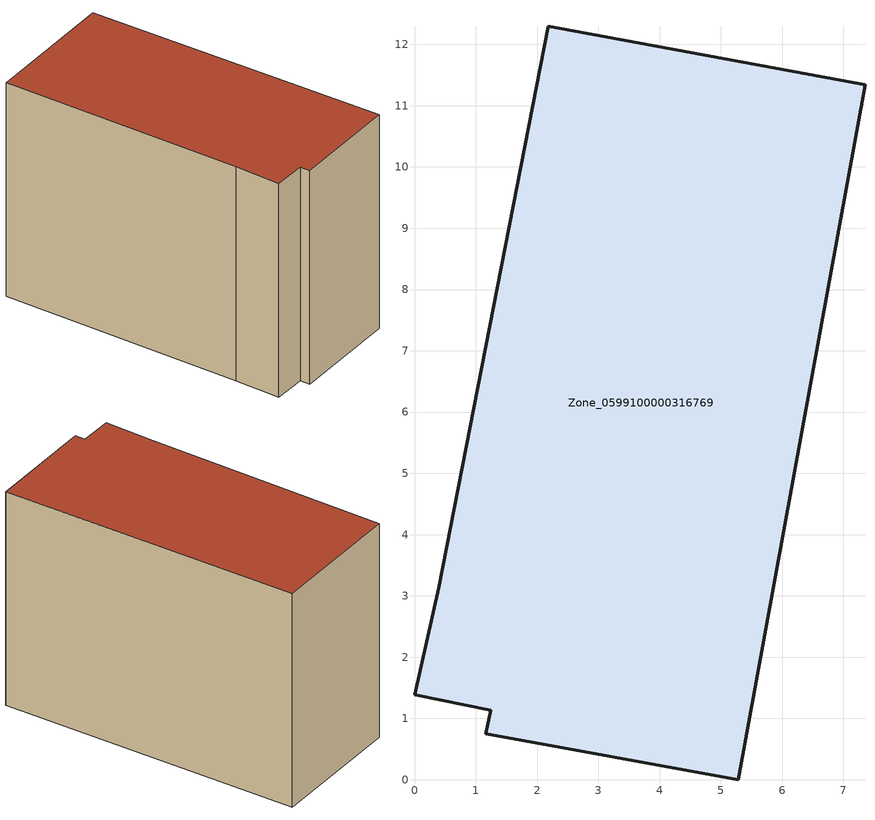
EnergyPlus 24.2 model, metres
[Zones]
Zone_0599100000316769
 floor ground (C_G): 1.17,0.75 1.24,1.14 0,1.39 0.39,3.13 2.18,12.3 7.35,11.35 5.29,0 z0
 wall outside (C_F): 1.24,1.14 1.17,0.75 5.29,0 7.35,11.35 2.18,12.3 0.39,3.13 0,1.39 1.24,1.14 z0:8.51
 roof outside (C_R): 0.39,3.13 0,1.39 1.24,1.14 1.17,0.75 5.29,0 7.35,11.35 2.18,12.3 z8.51
[BUILDING]
Pand.0599100000316769: North Axis=0; Terrain=City; Loads Convergence Tolerance Value=0.04; Temperature Convergence Tolerance Value=0.4; Solar Distribution=FullExterior; Maximum Number of Warmup Days=25; Minimum Number of Warmup Days=1
[Site:Location]
Rotterdam.The.Hague.AP_ZH_NLD Design_Conditions: Latitude=51.96; Longitude=4.45; Time Zone=1; Elevation=-4.5
[SITE:GROUNDTEMPERATURE:BUILDINGSURFACE]
18, 18, 18, 18, 18, 18, 18, 18, 18, 18, 18, 18
[MATERIAL] Thermal Absorptance=0.9; Solar Absorptance=0.7; Visible Absorptance=0.7
Name | Roughness | Thickness | Conductivity | Density | Specific Heat
G.TC.1975-1991 | MediumSmooth | 0.15 | 0.288461 | 540 | 1210
F.TC.1975-1991 | Rough | 0.3 | 0.230769 | 1920 | 840
R.TC.1975-1991 | MediumRough | 0.2 | 0.153846 | 1500 | 1000
[CONSTRUCTION]
C_G: G.TC.1975-1991
C_F: F.TC.1975-1991
C_R: R.TC.1975-1991
[ZONE]
Zone_0599100000316769: Type=1; Multiplier=1; Ceiling Height=Autocalculate; Volume=Autocalculate; Floor Area=autocalculate; Part of Total Floor Area=Yes
[ZONEINFILTRATION:DESIGNFLOWRATE]
Infil_Zone_0599100000316769: Zone or ZoneList or Space or SpaceList=Zone_0599100000316769; Schedule=AlwaysOn; Design Flow Rate Calculation Method=Flow/Area; Flow Rate per Floor Area=0.003; Constant Term Coefficient=1; Temperature Term Coefficient=0; Velocity Term Coefficient=0; Velocity Squared Term Coefficient=0
[HVACTEMPLATE:ZONE:IDEALLOADSAIRSYSTEM]
Zone_0599100000316769: Maximum Heating Supply Air Temperature=50; Minimum Cooling Supply Air Temperature=13; Maximum Heating Supply Air Humidity Ratio=0.0156; Minimum Cooling Supply Air Humidity Ratio=0.0077; Heating Limit=NoLimit; Cooling Limit=NoLimit; Dehumidification Control Type=ConstantSensibleHeatRatio; Cooling Sensible Heat Ratio=0.7; Dehumidification Setpoint=60; Humidification Control Type=None; Humidification Setpoint=30; Outdoor Air Method=None; Outdoor Air Flow Rate per Person=0.00944; Outdoor Air Flow Rate per Zone Floor Area=0; Outdoor Air Flow Rate per Zone=0; Demand Controlled Ventilation Type=None; Outdoor Air Economizer Type=NoEconomizer; Heat Recovery Type=None; Sensible Heat Recovery Effectiveness=0.7; Latent Heat Recovery Effectiveness=0.65
[ZONECONTROL:THERMOSTAT]
ThermostatControl_Zone_0599100000316769: Zone or ZoneList=Zone_0599100000316769; Control Type Schedule=DualSetpointControlType; Control 1=Thermostat_Zone_0599100000316769; Temperature Difference Between Cutout And Setpoint=0
[THERMOSTATSETPOINT:DUALSETPOINT]
Thermostat_Zone_0599100000316769: Heating Setpoint Temperature Schedule=HeatingSetpoint_Zone_0599100000316769; Cooling Setpoint Temperature Schedule=CoolingSetpoint_Zone_0599100000316769
[SCHEDULE:COMPACT]
HeatingSetpoint_Zone_0599100000316769: Through: 12/31, For: AllDays, Until: 24:00, 21
CoolingSetpoint_Zone_0599100000316769: Through: 12/31, For: AllDays, Until: 24:00, 24
DualSetpointControlType: Through: 12/31, For: AllDays, Until: 24:00, 4
AlwaysOn: Through: 12/31, For: AllDays, Until: 24:00, 1
